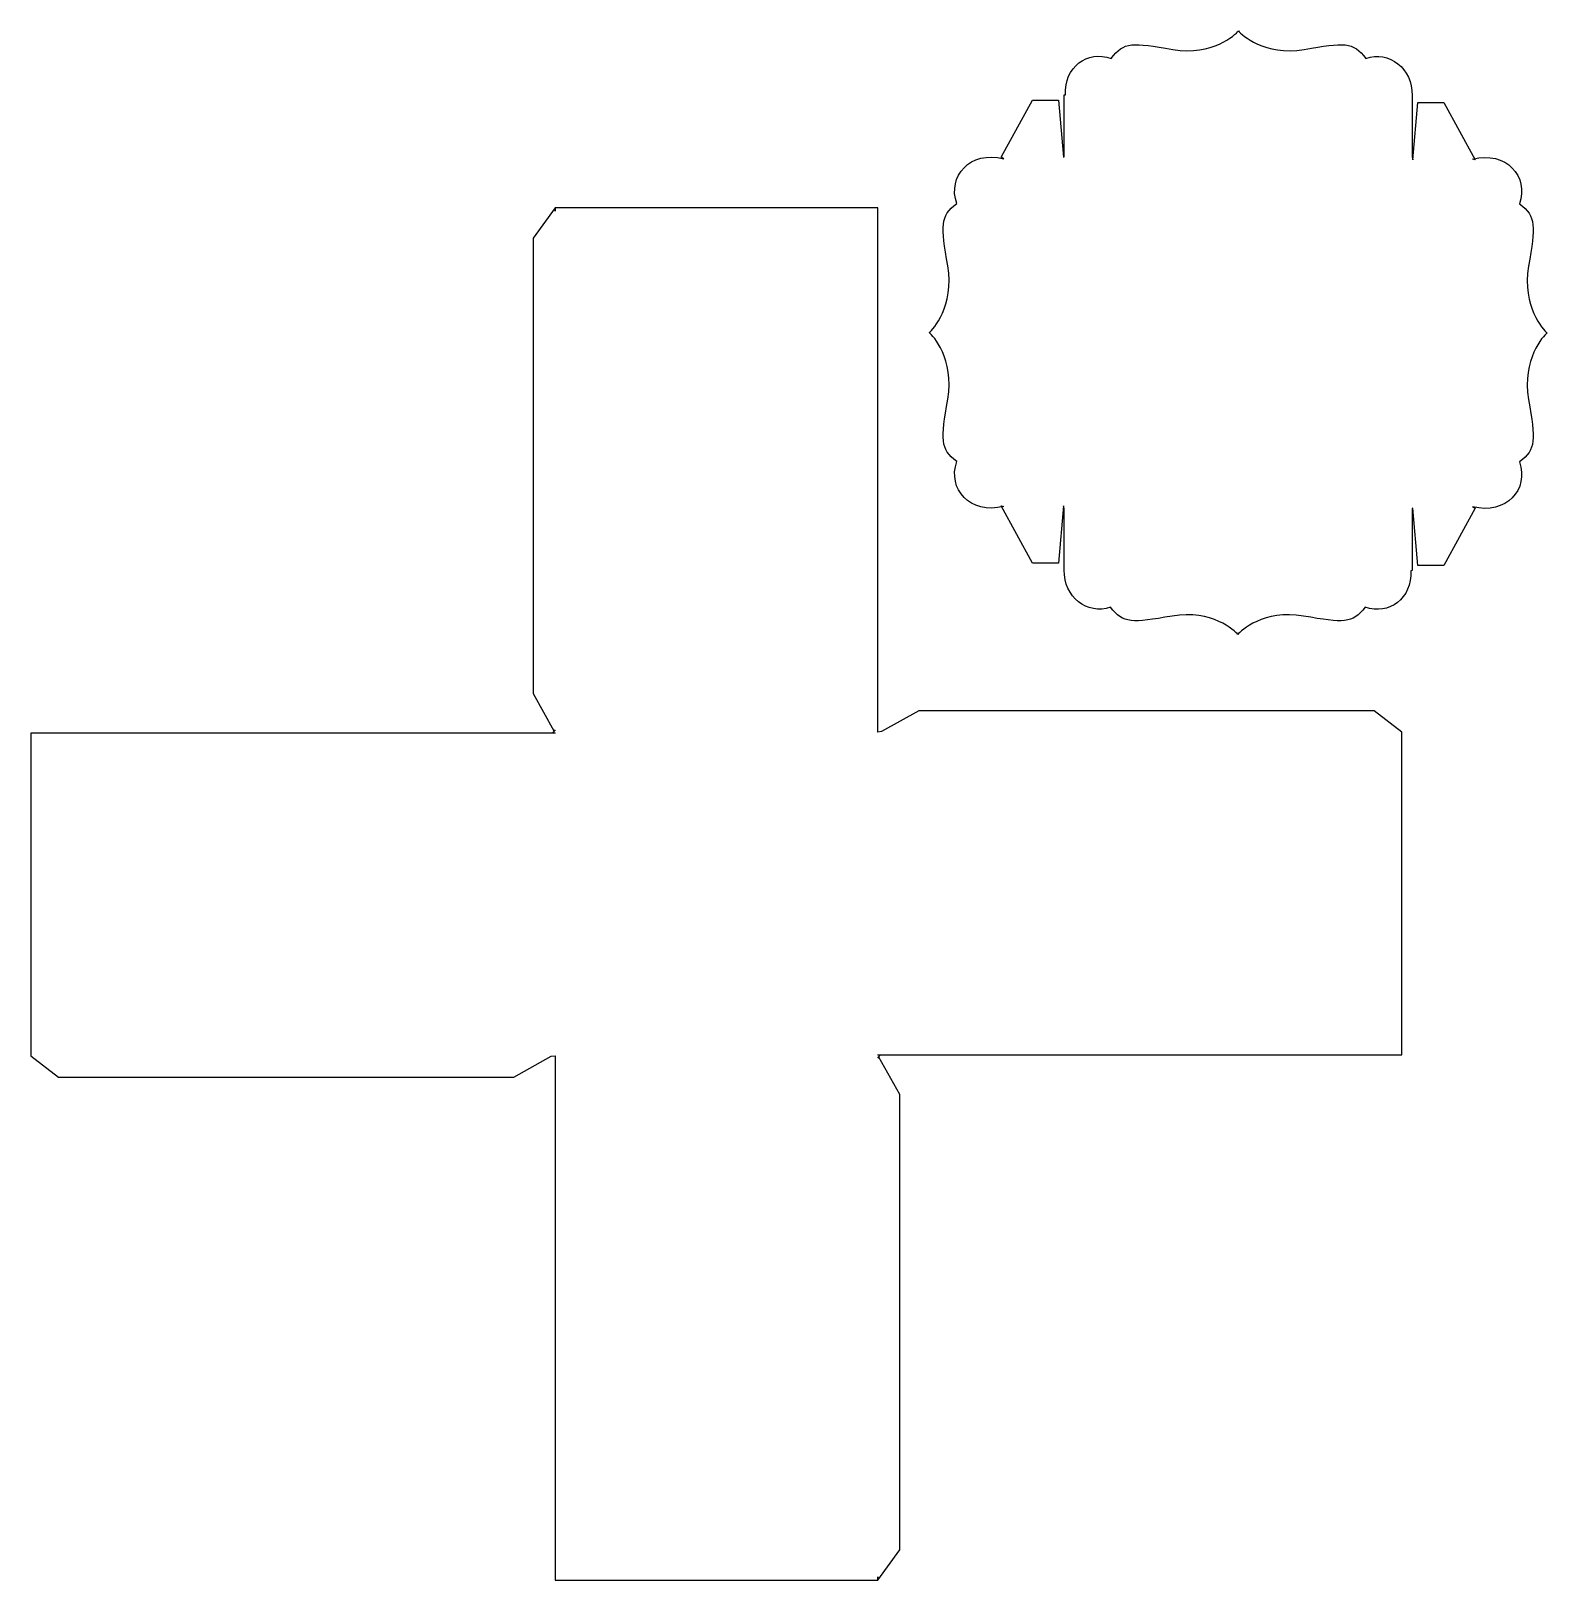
# Model space of a CAD drawing. Header units: centimetres. Extents: x -10.4 to 10.4, y -10.6 to 10.6.
import ezdxf

# ---------------------------------------------------------------- set-up
doc = ezdxf.new("R2010")
doc.units = ezdxf.units.CM
doc.header["$MEASUREMENT"] = 0
doc.layers.add('Camada 1', color=7, linetype='Continuous')

msp = doc.modelspace()

# ---------------------------------------------------------------- linework, layer by layer
at = {"layer": 'Camada 1', "lineweight": 25}
for points, knots in [([(3.75531, 4.06687), (3.75531, 4.06687), (3.75531, 3.22587), (3.75531, 3.22587), (3.75531, 3.22587), (3.75531, 3.22587), (3.75531, 3.22587), (3.75531, 3.22587), (3.75531, 3.22587), (3.75068, 2.8604), (4.06895, 2.6063), (4.3896, 2.71946), (4.3896, 2.71946), (4.56206, 2.48951), (4.68419, 2.5039), (5.23031, 2.59728), (5.23031, 2.59728), (5.77641, 2.6907), (6.08534, 2.39609), (6.12844, 2.34579), (6.12844, 2.34579), (6.17154, 2.39609), (6.48055, 2.6907), (7.02659, 2.59728), (7.02659, 2.59728), (7.57274, 2.50388), (7.69482, 2.48952), (7.86733, 2.71946), (7.86733, 2.71946), (8.19475, 2.60389), (8.51072, 2.83826), (8.49225, 3.21759), (8.49225, 3.21759), (8.49225, 3.21759), (8.50818, 3.21788), (8.50818, 3.21788), (8.50818, 3.21788), (8.50818, 3.21788), (8.50818, 4.06688), (8.50818, 4.06688), (8.50818, 4.06688), (8.50818, 4.06688), (8.52006, 4.07088), (8.52006, 4.07088), (8.52006, 4.07088), (8.52006, 4.07088), (8.58711, 3.28925), (8.58711, 3.28925), (8.58711, 3.28925), (8.58711, 3.28925), (8.94236, 3.28923), (8.94236, 3.28923), (8.94236, 3.28923), (8.94236, 3.28923), (9.36905, 4.07086), (9.36905, 4.07086), (9.36905, 4.07086), (9.36905, 4.07086), (9.33463, 4.09076), (9.33463, 4.09076), (9.33463, 4.09076), (9.79662, 3.97421), (10.10698, 4.33111), (9.97706, 4.70264), (9.97706, 4.70264), (10.20804, 4.87745), (10.1936, 5.00125), (10.0998, 5.55486), (10.0998, 5.55486), (10.00595, 6.10847), (10.30189, 6.42169), (10.35242, 6.46534), (10.35242, 6.46534), (10.30188, 6.50902), (10.00595, 6.82226), (10.0998, 7.37585), (10.0998, 7.37585), (10.19359, 7.92949), (10.20807, 8.05329), (9.97706, 8.22813), (9.97706, 8.22813), (10.10697, 8.59961), (9.79661, 8.9565), (9.33463, 8.83998), (9.33463, 8.83998), (9.33463, 8.83998), (9.36905, 8.83159), (9.36905, 8.83159), (9.36905, 8.83159), (9.36905, 8.83159), (8.94236, 9.61317), (8.94236, 9.61317), (8.94236, 9.61317), (8.94236, 9.61317), (8.5871, 9.61317), (8.5871, 9.61317), (8.5871, 9.61317), (8.5871, 9.61317), (8.52005, 8.83159), (8.52005, 8.83159), (8.52005, 8.83159), (8.52005, 8.83159), (8.51008, 8.86863), (8.51008, 8.86863), (8.51008, 8.86863), (8.51008, 8.86863), (8.51008, 9.70967), (8.51008, 9.70967), (8.51008, 9.70967), (8.51008, 9.70967), (8.51008, 9.70967), (8.51008, 9.70967), (8.51008, 9.70967), (8.51471, 10.07514), (8.19644, 10.32924), (7.87579, 10.21608), (7.87579, 10.21608), (7.70333, 10.44603), (7.58123, 10.43164), (7.03508, 10.33826), (7.03508, 10.33826), (6.48898, 10.24484), (6.18005, 10.53945), (6.13695, 10.58975), (6.13695, 10.58975), (6.09385, 10.53945), (5.78484, 10.24484), (5.23882, 10.33826), (5.23882, 10.33826), (4.69268, 10.43163), (4.5706, 10.44603), (4.39806, 10.21608), (4.39806, 10.21608), (4.07064, 10.33165), (3.7547, 10.09726), (3.77314, 9.71795), (3.77314, 9.71795), (3.77314, 9.71795), (3.75721, 9.71766), (3.75721, 9.71766), (3.75721, 9.71766), (3.75721, 9.71766), (3.75721, 8.86866), (3.75721, 8.86866), (3.75721, 8.86866), (3.75721, 8.86866), (3.74533, 8.86469), (3.74533, 8.86469), (3.74533, 8.86469), (3.74533, 8.86469), (3.67828, 9.64632), (3.67828, 9.64632), (3.67828, 9.64632), (3.67828, 9.64632), (3.32303, 9.64632), (3.32303, 9.64632), (3.32303, 9.64632), (3.32303, 9.64632), (2.89634, 8.86469), (2.89634, 8.86469), (2.89634, 8.86469), (2.89634, 8.86469), (2.93076, 8.84479), (2.93076, 8.84479), (2.93076, 8.84479), (2.46877, 8.96137), (2.15841, 8.60444), (2.28833, 8.23291), (2.28833, 8.23291), (2.05735, 8.05807), (2.07179, 7.9343), (2.16562, 7.38066), (2.16562, 7.38066), (2.25944, 6.82705), (1.9635, 6.51383), (1.91297, 6.47018), (1.91297, 6.47018), (1.96351, 6.4265), (2.25944, 6.11326), (2.16562, 5.55967), (2.16562, 5.55967), (2.0718, 5.00603), (2.05733, 4.88226), (2.28833, 4.70739), (2.28833, 4.70739), (2.15842, 4.33591), (2.46878, 3.97904), (2.93076, 4.09554), (2.93076, 4.09554), (2.93076, 4.09554), (2.89634, 4.10393), (2.89634, 4.10393), (2.89634, 4.10393), (2.89634, 4.10393), (3.32303, 3.32235), (3.32303, 3.32235), (3.32303, 3.32235), (3.32303, 3.32235), (3.67829, 3.32236), (3.67829, 3.32236), (3.67829, 3.32236), (3.67829, 3.32236), (3.74534, 4.10394), (3.74534, 4.10394), (3.74534, 4.10394), (3.74534, 4.10394), (3.75531, 4.06687), (3.75531, 4.06687)], [0, 0, 0, 0, 0.01886792, 0.01886792, 0.01886792, 0.01886792, 0.03773585, 0.03773585, 0.03773585, 0.03773585, 0.05660377, 0.05660377, 0.05660377, 0.05660377, 0.0754717, 0.0754717, 0.0754717, 0.0754717, 0.09433962, 0.09433962, 0.09433962, 0.09433962, 0.11320755, 0.11320755, 0.11320755, 0.11320755, 0.13207547, 0.13207547, 0.13207547, 0.13207547, 0.1509434, 0.1509434, 0.1509434, 0.1509434, 0.16981132, 0.16981132, 0.16981132, 0.16981132, 0.18867925, 0.18867925, 0.18867925, 0.18867925, 0.20754717, 0.20754717, 0.20754717, 0.20754717, 0.22641509, 0.22641509, 0.22641509, 0.22641509, 0.24528302, 0.24528302, 0.24528302, 0.24528302, 0.26415094, 0.26415094, 0.26415094, 0.26415094, 0.28301887, 0.28301887, 0.28301887, 0.28301887, 0.30188679, 0.30188679, 0.30188679, 0.30188679, 0.32075472, 0.32075472, 0.32075472, 0.32075472, 0.33962264, 0.33962264, 0.33962264, 0.33962264, 0.35849057, 0.35849057, 0.35849057, 0.35849057, 0.37735849, 0.37735849, 0.37735849, 0.37735849, 0.39622642, 0.39622642, 0.39622642, 0.39622642, 0.41509434, 0.41509434, 0.41509434, 0.41509434, 0.43396226, 0.43396226, 0.43396226, 0.43396226, 0.45283019, 0.45283019, 0.45283019, 0.45283019, 0.47169811, 0.47169811, 0.47169811, 0.47169811, 0.49056604, 0.49056604, 0.49056604, 0.49056604, 0.50943396, 0.50943396, 0.50943396, 0.50943396, 0.52830189, 0.52830189, 0.52830189, 0.52830189, 0.54716981, 0.54716981, 0.54716981, 0.54716981, 0.56603774, 0.56603774, 0.56603774, 0.56603774, 0.58490566, 0.58490566, 0.58490566, 0.58490566, 0.60377358, 0.60377358, 0.60377358, 0.60377358, 0.62264151, 0.62264151, 0.62264151, 0.62264151, 0.64150943, 0.64150943, 0.64150943, 0.64150943, 0.66037736, 0.66037736, 0.66037736, 0.66037736, 0.67924528, 0.67924528, 0.67924528, 0.67924528, 0.69811321, 0.69811321, 0.69811321, 0.69811321, 0.71698113, 0.71698113, 0.71698113, 0.71698113, 0.73584906, 0.73584906, 0.73584906, 0.73584906, 0.75471698, 0.75471698, 0.75471698, 0.75471698, 0.77358491, 0.77358491, 0.77358491, 0.77358491, 0.79245283, 0.79245283, 0.79245283, 0.79245283, 0.81132075, 0.81132075, 0.81132075, 0.81132075, 0.83018868, 0.83018868, 0.83018868, 0.83018868, 0.8490566, 0.8490566, 0.8490566, 0.8490566, 0.86792453, 0.86792453, 0.86792453, 0.86792453, 0.88679245, 0.88679245, 0.88679245, 0.88679245, 0.90566038, 0.90566038, 0.90566038, 0.90566038, 0.9245283, 0.9245283, 0.9245283, 0.9245283, 0.94339623, 0.94339623, 0.94339623, 0.94339623, 0.96226415, 0.96226415, 0.96226415, 0.96226415, 1, 1, 1, 1]), ([(-3.19905, 1.04533), (-3.19905, 1.04533), (-3.21498, 1.02977), (-3.21498, 1.02977), (-3.21498, 1.02977), (-3.21498, 1.02977), (-3.5007, 1.53997), (-3.5007, 1.53997), (-3.5007, 1.53997), (-3.5007, 1.53997), (-3.5007, 7.76096), (-3.5007, 7.76096), (-3.5007, 7.76096), (-3.5007, 7.76096), (-3.19905, 8.17339), (-3.19905, 8.17339), (-3.19905, 8.17339), (-3.19905, 8.17339), (-3.19905, 8.12828), (-3.19905, 8.12828), (-3.19905, 8.12828), (-3.19905, 8.12828), (-3.19905, 8.17339), (-3.19905, 8.17339), (-3.19905, 8.17339), (-3.19905, 8.17339), (1.20878, 8.17339), (1.20878, 8.17339), (1.20878, 8.17339), (1.20878, 8.17339), (1.20878, 1.01368), (1.20878, 1.01368), (1.20878, 1.01368), (1.20878, 1.01368), (1.25987, 1.01951), (1.25987, 1.01951), (1.25987, 1.01951), (1.25987, 1.01951), (1.77001, 1.30523), (1.77001, 1.30523), (1.77001, 1.30523), (1.77001, 1.30523), (7.99097, 1.30523), (7.99097, 1.30523), (7.99097, 1.30523), (7.99097, 1.30523), (8.36848, 1.01368), (8.36848, 1.01368), (8.36848, 1.01368), (8.36848, 1.01368), (8.36848, -3.39414), (8.36848, -3.39414), (8.36848, -3.39414), (8.36848, -3.39414), (1.20878, -3.39414), (1.20878, -3.39414), (1.20878, -3.39414), (1.20878, -3.39414), (1.23936, -3.40435), (1.23936, -3.40435), (1.23936, -3.40435), (1.23936, -3.40435), (1.20803, -3.44148), (1.20803, -3.44148), (1.20803, -3.44148), (1.20803, -3.44148), (1.22399, -3.42594), (1.22399, -3.42594), (1.22399, -3.42594), (1.22399, -3.42594), (1.50969, -3.93614), (1.50969, -3.93614), (1.50969, -3.93614), (1.50969, -3.93614), (1.50969, -10.15716), (1.50969, -10.15716), (1.50969, -10.15716), (1.50969, -10.15716), (1.20803, -10.56956), (1.20803, -10.56956), (1.20803, -10.56956), (1.20803, -10.56956), (1.20803, -10.52448), (1.20803, -10.52448), (1.20803, -10.52448), (1.20803, -10.52448), (1.20803, -10.56956), (1.20803, -10.56956), (1.20803, -10.56956), (1.20803, -10.56956), (-3.19977, -10.56956), (-3.19977, -10.56956), (-3.19977, -10.56956), (-3.19977, -10.56956), (-3.19977, -3.40991), (-3.19977, -3.40991), (-3.19977, -3.40991), (-3.19977, -3.40991), (-3.25088, -3.4157), (-3.25088, -3.4157), (-3.25088, -3.4157), (-3.25088, -3.4157), (-3.76103, -3.7014), (-3.76103, -3.7014), (-3.76103, -3.7014), (-3.76103, -3.7014), (-9.98201, -3.7014), (-9.98201, -3.7014), (-9.98201, -3.7014), (-9.98201, -3.7014), (-10.35947, -3.40991), (-10.35947, -3.40991), (-10.35947, -3.40991), (-10.35947, -3.40991), (-10.35947, 0.99794), (-10.35947, 0.99794), (-10.35947, 0.99794), (-10.35947, 0.99794), (-3.19977, 0.99794), (-3.19977, 0.99794), (-3.19977, 0.99794), (-3.19977, 0.99794), (-3.23038, 1.00816), (-3.23038, 1.00816), (-3.23038, 1.00816), (-3.23038, 1.00816), (-3.19905, 1.04533), (-3.19905, 1.04533)], [0, 0, 0, 0, 0.03030303, 0.03030303, 0.03030303, 0.03030303, 0.06060606, 0.06060606, 0.06060606, 0.06060606, 0.09090909, 0.09090909, 0.09090909, 0.09090909, 0.12121212, 0.12121212, 0.12121212, 0.12121212, 0.15151515, 0.15151515, 0.15151515, 0.15151515, 0.18181818, 0.18181818, 0.18181818, 0.18181818, 0.21212121, 0.21212121, 0.21212121, 0.21212121, 0.24242424, 0.24242424, 0.24242424, 0.24242424, 0.27272727, 0.27272727, 0.27272727, 0.27272727, 0.3030303, 0.3030303, 0.3030303, 0.3030303, 0.33333333, 0.33333333, 0.33333333, 0.33333333, 0.36363636, 0.36363636, 0.36363636, 0.36363636, 0.39393939, 0.39393939, 0.39393939, 0.39393939, 0.42424242, 0.42424242, 0.42424242, 0.42424242, 0.45454545, 0.45454545, 0.45454545, 0.45454545, 0.48484848, 0.48484848, 0.48484848, 0.48484848, 0.51515152, 0.51515152, 0.51515152, 0.51515152, 0.54545455, 0.54545455, 0.54545455, 0.54545455, 0.57575758, 0.57575758, 0.57575758, 0.57575758, 0.60606061, 0.60606061, 0.60606061, 0.60606061, 0.63636364, 0.63636364, 0.63636364, 0.63636364, 0.66666667, 0.66666667, 0.66666667, 0.66666667, 0.6969697, 0.6969697, 0.6969697, 0.6969697, 0.72727273, 0.72727273, 0.72727273, 0.72727273, 0.75757576, 0.75757576, 0.75757576, 0.75757576, 0.78787879, 0.78787879, 0.78787879, 0.78787879, 0.81818182, 0.81818182, 0.81818182, 0.81818182, 0.84848485, 0.84848485, 0.84848485, 0.84848485, 0.87878788, 0.87878788, 0.87878788, 0.87878788, 0.90909091, 0.90909091, 0.90909091, 0.90909091, 0.93939394, 0.93939394, 0.93939394, 0.93939394, 1, 1, 1, 1])]:
    msp.add_open_spline(points, degree=3, knots=knots, dxfattribs=at)

doc.saveas('drawing.dxf')
